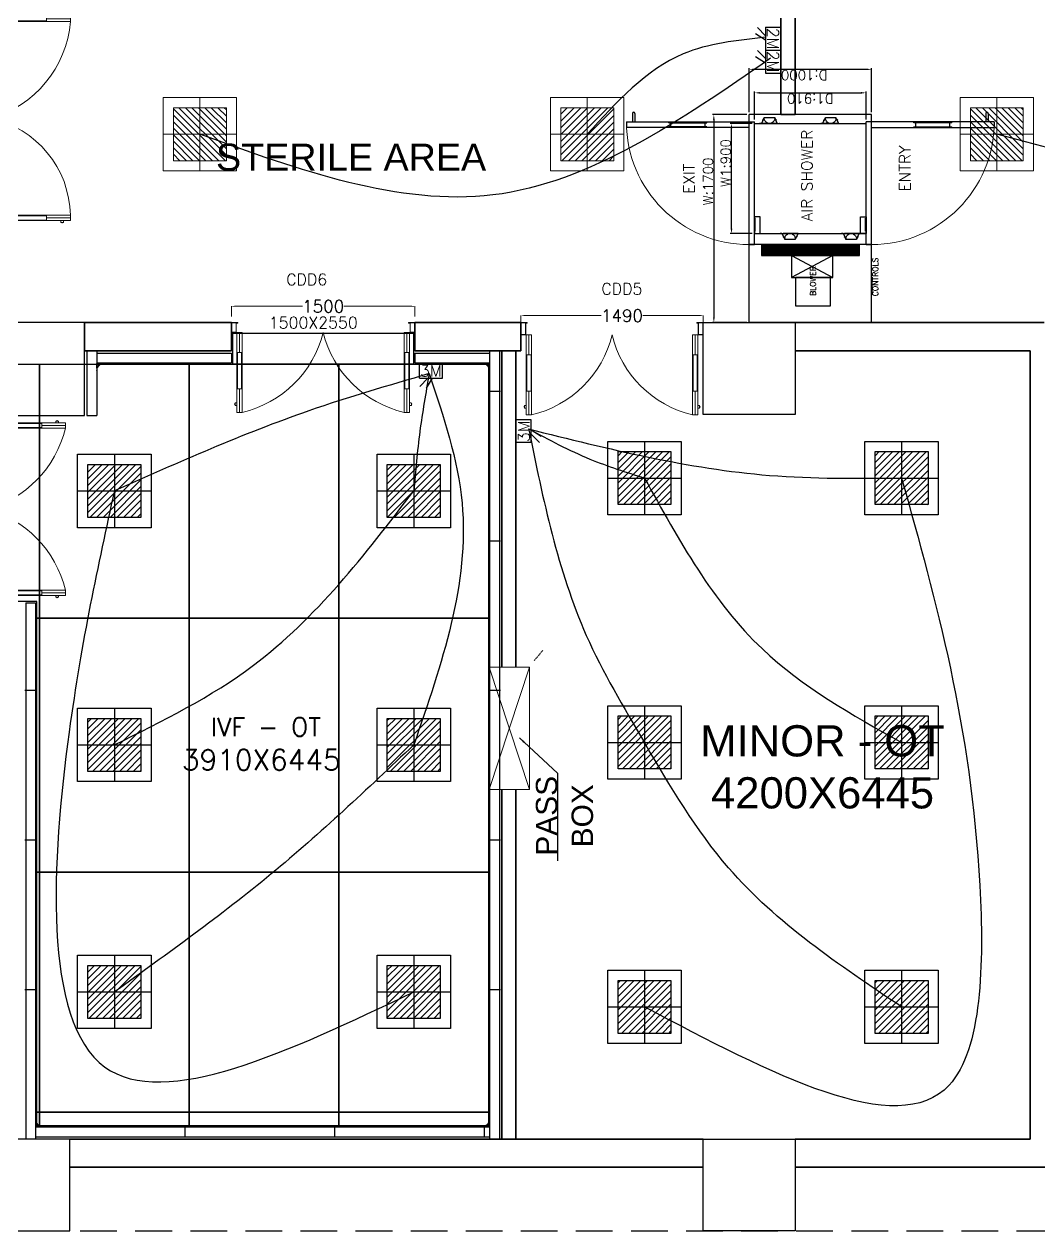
# Model space of a CAD drawing. Extents: x 3505867 to 3988380, y -625948 to -590408.
# Drawn here: x 3564683 to 3572973, y -613703 to -603838 of the extents above; entities that cross this region are included whole.
import ezdxf
from ezdxf.enums import TextEntityAlignment as Align

# ---------------------------------------------------------------- set-up
doc = ezdxf.new("R2010")
doc.units = 0
doc.header["$LTSCALE"] = 6
doc.header["$MEASUREMENT"] = 0
for name, pattern in [('1', [0]), ('DASHED2', [0.375, 0.25, -0.125]), ('HIDDEN', [0.375, 0.25, -0.125])]:
    doc.linetypes.add(name, pattern=pattern)
doc.layers.get('0').update_dxf_attribs({"linetype": 'CONTINUOUS'})
doc.layers.get('Defpoints').update_dxf_attribs({"linetype": 'CONTINUOUS'})
for name, color, linetype, lineweight in [('0 Room description', 6, 'CONTINUOUS', 5), ('0 Room Dimensions', 7, 'CONTINUOUS', 0), ('1200 Door', 144, 'CONTINUOUS', 5), ('Ahlada 50mm Ceiling Panels', 191, 'CONTINUOUS', 0), ('Ahlada Coving', 3, 'CONTINUOUS', 0), ('Double Leaf Door', 4, 'CONTINUOUS', 18), ('ELE-36W EMERGENCY  LED LIGHT', 7, 'CONTINUOUS', 18), ('ELE-36W LED LIGHT', 210, 'CONTINUOUS', 18), ('Partition-80WP', 7, 'CONTINUOUS', 5), ('WALL', 10, 'CONTINUOUS', 35), ('WIN', 151, 'CONTINUOUS', 9)]:
    doc.layers.add(name, color=color, linetype=linetype, lineweight=lineweight)
for name, color, linetype in [('80 mm Wall', 5, 'CONTINUOUS'), ('AIR SHOWER', 7, 'CONTINUOUS'), ('Chajja', 7, 'CONTINUOUS'), ('COL', 5, 'CONTINUOUS'), ('DIM', 7, 'CONTINUOUS'), ('ELE 36W EMERGENCY LIGHT', 5, 'CONTINUOUS'), ('ELE 36W LED LIGHT', 6, 'CONTINUOUS'), ('ELE-2M RAW P.SB', 40, 'CONTINUOUS'), ('ELE-2M UPS P.SB', 3, 'CONTINUOUS'), ('ELE-3M UPS P.SB', 3, 'CONTINUOUS')]:
    doc.layers.add(name, color=color, linetype=linetype)
doc.layers.add('CFT_LOOPING', color=7, linetype='1', lineweight=0, true_color=0xd6d600)
doc.layers.add('ELE-42W EMERGENCY DOWN LIGHT', color=7, linetype='CONTINUOUS', true_color=0x608ec6)
doc.layers.add('ELE-LIGHTING WIRING', color=7, linetype='CONTINUOUS', true_color=0x63d7b6)
doc.styles.add('ARIAL', font='')
doc.styles.add('ROMANS', font='romans.shx')
doc.styles.add('SIMPLEX', font='SIMPLEX')
doc.styles.get("Standard").update_dxf_attribs({"font": 'SIMPLEX'})
doc.styles.get('ARIAL').set_extended_font_data('Arial')
doc.dimstyles.new('AEPL1', dxfattribs={"dimtxt": 100, "dimasz": 25, "dimexe": 1.25, "dimexo": 50, "dimtad": 0, "dimdec": 0, "dimtxsty": 'ROMANS', "dimcen": 2.5, "dimclrd": 250, "dimclre": 250, "dimadec": 0, "dimazin": 0, "dimtfac": 1, "dimtdec": 0, "dimtmove": 0, "dimatfit": 3, "dimfxl": 1, "dimlwd": 0, "dimlwe": 0, "dimarcsym": 0})
doc.dimstyles.new('BIGDFD', dxfattribs={"dimtxt": 8, "dimasz": 4, "dimexe": 1, "dimexo": 2, "dimtad": 1, "dimlfac": 10, "dimtxsty": 'Standard', "dimcen": 2.5, "dimclrd": 5, "dimclre": 3, "dimclrt": 1, "dimadec": 0, "dimazin": 0, "dimtfac": 1, "dimtmove": 0, "dimatfit": 3, "dimfxl": 1, "dimarcsym": 0})
doc.dimstyles.new('BIGDFD$0', dxfattribs={"dimtxt": 8, "dimasz": 4, "dimexe": 1, "dimexo": 2, "dimtad": 1, "dimlfac": 10, "dimtxsty": 'Standard', "dimcen": 2.5, "dimclrd": 5, "dimclre": 3, "dimclrt": 1, "dimadec": 0, "dimazin": 0, "dimtfac": 1, "dimtmove": 0, "dimatfit": 3, "dimfxl": 1, "dimarcsym": 0})
doc.dimstyles.new('TEXT', dxfattribs={"dimscale": 0, "dimtxt": 500, "dimasz": 100, "dimexe": 75, "dimexo": 100, "dimgap": 50, "dimtad": 0, "dimdec": 0, "dimzin": 0, "dimdsep": 46, "dimtxsty": 'ARIAL', "dimblk": 'OBLIQUE', "dimcen": 0.09, "dimdle": 100, "dimclrd": 256, "dimclre": 256, "dimclrt": 6, "dimadec": 0, "dimazin": 0, "dimtfac": 1, "dimtdec": 0, "dimtofl": 0, "dimtmove": 2, "dimatfit": 3, "dimfxl": 1, "dimfrac": 2, "dimtolj": 1, "dimtzin": 0, "dimarcsym": 0})

# ---------------------------------------------------------------- blocks, each defined once
blk = doc.blocks.new('_Oblique')
at = {"color": 0, "linetype": 'ByBlock', "lineweight": -2}
blk.add_line((-0.5, -0.5), (0.5, 0.5), dxfattribs=at)
blk = doc.blocks.new('*D128')
at = {"layer": 'Defpoints', "color": 0, "linetype": 'ByBlock'}
for p in [(-25370, 7793.3), (-26870, 7660.2), (-25370, 7660.2)]:
    blk.add_point(p, dxfattribs=at)
at = {"layer": 'DIM', "color": 250, "linetype": 'ByBlock', "lineweight": 0}
for p, q in [((-26870, 7710.2), (-26870, 7794.6)), ((-25370, 7710.2), (-25370, 7794.6)), ((-26845, 7793.3), (-26289.7, 7793.3)), ((-25395, 7793.3), (-25950.3, 7793.3))]:
    blk.add_line(p, q, dxfattribs=at)
at = {"layer": 'DIM', "color": 250, "linetype": 'ByBlock'}
for points in [[(-26845, 7797.5), (-26845, 7789.2), (-26870, 7793.3)], [(-25395, 7789.2), (-25395, 7797.5), (-25370, 7793.3)]]:
    blk.add_solid(points, dxfattribs=at)
at = {"layer": 'DIM', "color": 0, "linetype": 'ByBlock', "insert": (-26120, 7793.3), "char_height": 100, "attachment_point": 5, "style": 'ROMANS'}
blk.add_mtext('1500', dxfattribs=at)
blk = doc.blocks.new('*D129')
at = {"layer": 'Defpoints', "color": 0, "linetype": 'ByBlock'}
for p in [(-23015, 7717.3), (-24505, 7545.2), (-23015, 7545.2)]:
    blk.add_point(p, dxfattribs=at)
at = {"layer": 'DIM', "color": 250, "linetype": 'ByBlock', "lineweight": 0}
for p, q in [((-24505, 7595.2), (-24505, 7718.6)), ((-24480, 7717.3), (-23848.4, 7717.3)), ((-23040, 7717.3), (-23509, 7717.3)), ((-23015, 7595.2), (-23015, 7718.6))]:
    blk.add_line(p, q, dxfattribs=at)
at = {"layer": 'DIM', "color": 250, "linetype": 'ByBlock'}
for points in [[(-24480, 7721.5), (-24480, 7713.2), (-24505, 7717.3)], [(-23040, 7713.2), (-23040, 7721.5), (-23015, 7717.3)]]:
    blk.add_solid(points, dxfattribs=at)
at = {"layer": 'DIM', "color": 0, "linetype": 'ByBlock', "insert": (-23678.7, 7717.3), "char_height": 100, "attachment_point": 5, "style": 'ROMANS'}
blk.add_mtext('1490', dxfattribs=at)
blk = doc.blocks.new('1500x80')
at = {"layer": 'Double Leaf Door'}
for points in [[(99336.2, -25417.9), (99341.1, -25417.9), (99341.1, -25121.4), (99336.2, -25121.4)], [(99379.8, -25121.4), (99374.8, -25121.4), (99374.8, -25417.9), (99379.8, -25417.9)], [(100704.2, -25121.4), (100709.2, -25121.4), (100709.2, -25417.9), (100704.2, -25417.9)], [(100747.8, -25417.9), (100742.9, -25417.9), (100742.9, -25121.4), (100747.8, -25121.4)]]:
    blk.add_hatch(color=6, dxfattribs=at).paths.add_polyline_path(points)
at = {"layer": 'Double Leaf Door', "color": 8}
for p, q in [((99336.2, -25581.8), (99336.2, -24927.6)), ((99336.2, -24927.6), (99379.8, -24927.6)), ((99358, -25121.4), (99358, -24927.6)), ((99379.8, -24927.6), (99379.8, -25581.8)), ((100747.8, -24927.6), (100704.2, -24927.6)), ((100704.2, -24927.6), (100704.2, -25581.8)), ((100726, -25121.4), (100726, -24927.6)), ((100747.8, -25581.8), (100747.8, -24927.6)), ((99321.8, -24985.1), (99321.8, -25003.1)), ((99336.2, -24983.1), (99323.7, -24983.1)), ((99323.7, -25005), (99336.2, -25005)), ((99336.2, -24983.1), (99336.2, -25005)), ((100747.8, -24983.1), (100760.3, -24983.1)), ((100747.8, -24983.1), (100747.8, -25005)), ((100760.3, -25005), (100747.8, -25005)), ((100762.2, -24985.1), (100762.2, -25003.1)), ((99358, -25581.8), (99358, -25417.9)), ((100726, -25581.8), (100726, -25417.9)), ((99292, -25581.8), (99292, -25661.8)), ((99332.2, -25581.8), (99292, -25581.8)), ((99294, -25583.8), (99294, -25659.8)), ((99330.2, -25583.8), (99294, -25583.8)), ((99330.2, -25658.9), (99330.2, -25583.8)), ((99332.2, -25656.9), (99332.2, -25581.8)), ((99379.8, -25581.8), (99336.2, -25581.8)), ((100704.2, -25581.8), (100747.8, -25581.8)), ((100751.8, -25656.9), (100751.8, -25581.8)), ((100751.8, -25581.8), (100792, -25581.8)), ((100753.8, -25658.9), (100753.8, -25583.8)), ((100753.8, -25583.8), (100790, -25583.8)), ((100790, -25583.8), (100790, -25659.8)), ((100792, -25581.8), (100792, -25661.8)), ((99292, -25661.8), (99332.2, -25661.8)), ((99294, -25659.8), (99332.2, -25659.8)), ((99342.1, -25658.9), (99330.2, -25658.9)), ((99344.1, -25656.9), (99332.2, -25656.9)), ((99332.2, -25659.8), (99342.1, -25659.8)), ((99332.2, -25661.8), (99344.1, -25661.8)), ((99342.1, -25659.8), (99342.1, -25658.9)), ((99344.1, -25661.8), (99344.1, -25656.9)), ((100739.9, -25661.8), (100739.9, -25656.9)), ((100739.9, -25656.9), (100751.8, -25656.9)), ((100751.8, -25661.8), (100739.9, -25661.8)), ((100741.9, -25659.8), (100741.9, -25658.9)), ((100741.9, -25658.9), (100753.8, -25658.9)), ((100751.8, -25659.8), (100741.9, -25659.8)), ((100790, -25659.8), (100751.8, -25659.8)), ((100792, -25661.8), (100751.8, -25661.8))]:
    blk.add_line(p, q, dxfattribs=at)
at = {"layer": 'Double Leaf Door', "color": 6}
for p, q in [((99379.8, -25121.4), (99336.2, -25121.4)), ((99336.2, -25121.4), (99336.2, -25417.9)), ((99341.1, -25417.9), (99341.1, -25121.4)), ((99374.8, -25417.9), (99374.8, -25121.4)), ((99379.8, -25417.9), (99379.8, -25121.4)), ((100704.2, -25417.9), (100704.2, -25121.4)), ((100704.2, -25121.4), (100747.8, -25121.4)), ((100709.2, -25417.9), (100709.2, -25121.4)), ((100742.9, -25417.9), (100742.9, -25121.4)), ((100747.8, -25121.4), (100747.8, -25417.9)), ((99336.2, -25417.9), (99379.8, -25417.9)), ((100747.8, -25417.9), (100704.2, -25417.9))]:
    blk.add_line(p, q, dxfattribs=at)
at = {"layer": 'Double Leaf Door', "color": 6, "ltscale": 100}
for p, q in [((99374.8, -25121.4), (99374.8, -25417.9)), ((100709.2, -25121.4), (100709.2, -25417.9))]:
    blk.add_line(p, q, dxfattribs=at)
at = {"layer": 'Double Leaf Door', "color": 6}
for points in [[(99336.2, -25121.4), (99336.2, -25417.9), (99341.1, -25417.9), (99341.1, -25121.4), (99336.2, -25121.4)], [(99379.8, -25121.4), (99379.8, -25417.9), (99374.8, -25417.9), (99374.8, -25121.4), (99379.8, -25121.4)], [(100704.2, -25121.4), (100704.2, -25417.9), (100709.2, -25417.9), (100709.2, -25121.4), (100704.2, -25121.4)], [(100747.8, -25121.4), (100747.8, -25417.9), (100742.9, -25417.9), (100742.9, -25121.4), (100747.8, -25121.4)]]:
    blk.add_lwpolyline(points, dxfattribs=at)
at = {"layer": 'Double Leaf Door', "ltscale": 5000}
for points in [[(99336.2, -25121.4), (99336.2, -25417.9), (99341.1, -25417.9), (99341.1, -25121.4), (99336.2, -25121.4)], [(100747.8, -25121.4), (100747.8, -25417.9), (100742.9, -25417.9), (100742.9, -25121.4), (100747.8, -25121.4)]]:
    blk.add_lwpolyline(points, dxfattribs=at)
at = {"layer": 'Double Leaf Door', "color": 8}
for centre, radius, start, end in [((99175.8, -25796.3), 892.3, 13.90597, 76.78637), ((100908.2, -25796.3), 892.3, 103.21363, 166.09403), ((99321.8, -24994.1), 3.72, 90, 270), ((99323.7, -24985.1), 1.98, 90, 180), ((99323.7, -25003.1), 1.98, 180, 270), ((100760.3, -24985.1), 1.98, 0, 90), ((100760.3, -25003.1), 1.98, 270, 0), ((100762.2, -24994.1), 3.72, 270, 90)]:
    blk.add_arc(centre, radius, start, end, dxfattribs=at)
blk = doc.blocks.new('1500x2100x100 DD')
at = {"layer": 'Double Leaf Door'}
for points in [[(49.2, 263.9), (54.1, 263.9), (54.1, 560.4), (49.2, 560.4)], [(92.8, 560.4), (87.8, 560.4), (87.8, 263.9), (92.8, 263.9)], [(1407.2, 560.4), (1412.2, 560.4), (1412.2, 263.9), (1407.2, 263.9)], [(1450.8, 263.9), (1445.9, 263.9), (1445.9, 560.4), (1450.8, 560.4)]]:
    blk.add_hatch(color=6, dxfattribs=at).paths.add_polyline_path(points)
at = {"layer": 'Double Leaf Door', "color": 8}
for p, q in [((34.8, 696.7), (34.8, 678.8)), ((49.2, 698.7), (36.7, 698.7)), ((49.2, 100), (49.2, 754.2)), ((49.2, 754.2), (92.8, 754.2)), ((49.2, 698.7), (49.2, 676.8)), ((71, 560.4), (71, 754.2)), ((92.8, 754.2), (92.8, 100)), ((1450.8, 754.2), (1407.2, 754.2)), ((1407.2, 754.2), (1407.2, 100)), ((1429, 560.4), (1429, 754.2)), ((1450.8, 100), (1450.8, 754.2)), ((1450.8, 698.7), (1463.3, 698.7)), ((1450.8, 698.7), (1450.8, 676.8)), ((1465.2, 696.7), (1465.2, 678.8)), ((36.7, 676.8), (49.2, 676.8)), ((1463.3, 676.8), (1450.8, 676.8)), ((71, 100), (71, 263.9)), ((1429, 100), (1429, 263.9)), ((5, 100), (5, 0)), ((45.2, 100), (5, 100)), ((45.2, 5), (45.2, 100)), ((92.8, 100), (49.2, 100)), ((1407.2, 100), (1450.8, 100)), ((1454.8, 5), (1454.8, 100)), ((1454.8, 100), (1495, 100)), ((1495, 100), (1495, 0)), ((5, 0), (45.2, 0)), ((7, 98), (7, 2)), ((43.2, 98), (7, 98)), ((7, 2), (45.2, 2)), ((43.2, 3), (43.2, 98)), ((55.1, 3), (43.2, 3)), ((57.1, 5), (45.2, 5)), ((45.2, 2), (55.1, 2)), ((45.2, 0), (57.1, 0)), ((55.1, 2), (55.1, 3)), ((57.1, 0), (57.1, 5)), ((1442.9, 0), (1442.9, 5)), ((1442.9, 5), (1454.8, 5)), ((1454.8, 0), (1442.9, 0)), ((1444.9, 2), (1444.9, 3)), ((1444.9, 3), (1456.8, 3)), ((1454.8, 2), (1444.9, 2)), ((1493, 2), (1454.8, 2)), ((1495, 0), (1454.8, 0)), ((1456.8, 3), (1456.8, 98)), ((1456.8, 98), (1493, 98)), ((1493, 98), (1493, 2))]:
    blk.add_line(p, q, dxfattribs=at)
at = {"layer": 'Double Leaf Door', "color": 6}
for p, q in [((92.8, 560.4), (49.2, 560.4)), ((49.2, 560.4), (49.2, 263.9)), ((54.1, 263.9), (54.1, 560.4)), ((87.8, 263.9), (87.8, 560.4)), ((92.8, 263.9), (92.8, 560.4)), ((1407.2, 263.9), (1407.2, 560.4)), ((1407.2, 560.4), (1450.8, 560.4)), ((1412.2, 263.9), (1412.2, 560.4)), ((1445.9, 263.9), (1445.9, 560.4)), ((1450.8, 560.4), (1450.8, 263.9)), ((49.2, 263.9), (92.8, 263.9)), ((1450.8, 263.9), (1407.2, 263.9))]:
    blk.add_line(p, q, dxfattribs=at)
at = {"layer": 'Double Leaf Door', "color": 6, "ltscale": 100}
for p, q in [((87.8, 560.4), (87.8, 263.9)), ((1412.2, 560.4), (1412.2, 263.9))]:
    blk.add_line(p, q, dxfattribs=at)
at = {"layer": 'Double Leaf Door', "color": 6}
for points in [[(49.2, 560.4), (49.2, 263.9), (54.1, 263.9), (54.1, 560.4), (49.2, 560.4)], [(92.8, 560.4), (92.8, 263.9), (87.8, 263.9), (87.8, 560.4), (92.8, 560.4)], [(1407.2, 560.4), (1407.2, 263.9), (1412.2, 263.9), (1412.2, 560.4), (1407.2, 560.4)], [(1450.8, 560.4), (1450.8, 263.9), (1445.9, 263.9), (1445.9, 560.4), (1450.8, 560.4)]]:
    blk.add_lwpolyline(points, dxfattribs=at)
at = {"layer": 'Double Leaf Door', "ltscale": 5000}
for points in [[(49.2, 560.4), (49.2, 263.9), (54.1, 263.9), (54.1, 560.4), (49.2, 560.4)], [(1450.8, 560.4), (1450.8, 263.9), (1445.9, 263.9), (1445.9, 560.4), (1450.8, 560.4)]]:
    blk.add_lwpolyline(points, dxfattribs=at)
at = {"layer": 'Double Leaf Door', "color": 8}
for centre, radius, start, end in [((34.8, 687.7), 3.72, 90, 270), ((36.7, 696.7), 1.98, 90, 180), ((-111.3, -108), 886, 13.57447, 76.68363), ((1611.3, -108), 886, 103.31637, 166.42553), ((1463.3, 696.7), 1.98, 0, 90), ((1465.2, 687.7), 3.72, 270, 90), ((36.7, 678.8), 1.98, 180, 270), ((1463.3, 678.8), 1.98, 270, 0)]:
    blk.add_arc(centre, radius, start, end, dxfattribs=at)
blk = doc.blocks.new('1800x100')
at = {"layer": 'Double Leaf Door'}
for points in [[(101627.9, -31394.5), (101632.8, -31394.5), (101632.8, -31098), (101627.9, -31098)], [(101671.5, -31098), (101666.6, -31098), (101666.6, -31394.5), (101671.5, -31394.5)], [(103255.9, -31098), (103260.9, -31098), (103260.9, -31394.5), (103255.9, -31394.5)], [(103299.6, -31394.5), (103294.6, -31394.5), (103294.6, -31098), (103299.6, -31098)]]:
    blk.add_hatch(color=6, dxfattribs=at).paths.add_polyline_path(points)
at = {"layer": 'Double Leaf Door', "color": 8}
for p, q in [((101613.5, -30961.8), (101613.5, -30979.7)), ((101627.9, -30959.8), (101615.5, -30959.8)), ((101627.9, -31558.5), (101627.9, -30904.2)), ((101627.9, -30904.2), (101671.5, -30904.2)), ((101627.9, -30959.8), (101627.9, -30981.7)), ((101649.7, -31098), (101649.7, -30904.2)), ((101671.5, -30904.2), (101671.5, -31558.5)), ((103299.6, -30904.2), (103255.9, -30904.2)), ((103255.9, -30904.2), (103255.9, -31558.5)), ((103277.8, -31098), (103277.8, -30904.2)), ((103299.6, -31558.5), (103299.6, -30904.2)), ((103299.6, -30959.8), (103312, -30959.8)), ((103299.6, -30959.8), (103299.6, -30981.7)), ((103314, -30961.8), (103314, -30979.7)), ((101615.5, -30981.7), (101627.9, -30981.7)), ((103312, -30981.7), (103299.6, -30981.7)), ((101649.7, -31558.5), (101649.7, -31394.5)), ((103277.8, -31558.5), (103277.8, -31394.5)), ((101583.7, -31558.5), (101583.7, -31658.5)), ((101623.9, -31558.5), (101583.7, -31558.5)), ((101585.7, -31560.5), (101585.7, -31656.5)), ((101621.9, -31560.5), (101585.7, -31560.5)), ((101621.9, -31655.5), (101621.9, -31560.5)), ((101623.9, -31653.5), (101623.9, -31558.5)), ((101671.5, -31558.5), (101627.9, -31558.5)), ((103255.9, -31558.5), (103299.6, -31558.5)), ((103303.6, -31653.5), (103303.6, -31558.5)), ((103303.6, -31558.5), (103343.7, -31558.5)), ((103305.5, -31655.5), (103305.5, -31560.5)), ((103305.5, -31560.5), (103341.8, -31560.5)), ((103341.8, -31560.5), (103341.8, -31656.5)), ((103343.7, -31558.5), (103343.7, -31658.5)), ((101583.7, -31658.5), (101623.9, -31658.5)), ((101585.7, -31656.5), (101623.9, -31656.5)), ((101633.8, -31655.5), (101621.9, -31655.5)), ((101635.8, -31653.5), (101623.9, -31653.5)), ((101623.9, -31656.5), (101633.8, -31656.5)), ((101623.9, -31658.5), (101635.8, -31658.5)), ((101633.8, -31656.5), (101633.8, -31655.5)), ((101635.8, -31658.5), (101635.8, -31653.5)), ((103291.6, -31658.5), (103291.6, -31653.5)), ((103291.6, -31653.5), (103303.6, -31653.5)), ((103303.6, -31658.5), (103291.6, -31658.5)), ((103293.6, -31656.5), (103293.6, -31655.5)), ((103293.6, -31655.5), (103305.5, -31655.5)), ((103303.6, -31656.5), (103293.6, -31656.5)), ((103341.8, -31656.5), (103303.6, -31656.5)), ((103343.7, -31658.5), (103303.6, -31658.5))]:
    blk.add_line(p, q, dxfattribs=at)
at = {"layer": 'Double Leaf Door', "color": 6}
for p, q in [((101671.5, -31098), (101627.9, -31098)), ((101627.9, -31098), (101627.9, -31394.5)), ((101632.8, -31394.5), (101632.8, -31098)), ((101666.6, -31394.5), (101666.6, -31098)), ((101671.5, -31394.5), (101671.5, -31098)), ((103255.9, -31394.5), (103255.9, -31098)), ((103255.9, -31098), (103299.6, -31098)), ((103260.9, -31394.5), (103260.9, -31098)), ((103294.6, -31394.5), (103294.6, -31098)), ((103299.6, -31098), (103299.6, -31394.5)), ((101627.9, -31394.5), (101671.5, -31394.5)), ((103299.6, -31394.5), (103255.9, -31394.5))]:
    blk.add_line(p, q, dxfattribs=at)
at = {"layer": 'Double Leaf Door', "color": 6, "ltscale": 100}
for p, q in [((101666.6, -31098), (101666.6, -31394.5)), ((103260.9, -31098), (103260.9, -31394.5))]:
    blk.add_line(p, q, dxfattribs=at)
at = {"layer": 'Double Leaf Door', "color": 6}
for points in [[(101627.9, -31098), (101627.9, -31394.5), (101632.8, -31394.5), (101632.8, -31098), (101627.9, -31098)], [(101671.5, -31098), (101671.5, -31394.5), (101666.6, -31394.5), (101666.6, -31098), (101671.5, -31098)], [(103255.9, -31098), (103255.9, -31394.5), (103260.9, -31394.5), (103260.9, -31098), (103255.9, -31098)], [(103299.6, -31098), (103299.6, -31394.5), (103294.6, -31394.5), (103294.6, -31098), (103299.6, -31098)]]:
    blk.add_lwpolyline(points, dxfattribs=at)
at = {"layer": 'Double Leaf Door', "ltscale": 5000}
for points in [[(101627.9, -31098), (101627.9, -31394.5), (101632.8, -31394.5), (101632.8, -31098), (101627.9, -31098)], [(103299.6, -31098), (103299.6, -31394.5), (103294.6, -31394.5), (103294.6, -31098), (103299.6, -31098)]]:
    blk.add_lwpolyline(points, dxfattribs=at)
at = {"layer": 'Double Leaf Door', "color": 8}
for centre, radius, start, end in [((101613.5, -30970.7), 3.72, 90, 270), ((101615.5, -30961.8), 1.98, 90, 180), ((101601.6, -31795.7), 894.2, 15.3848, 85.51147), ((103268.8, -31726.5), 822.4, 90.89566, 168.20807), ((103312, -30961.8), 1.98, 0, 90), ((103314, -30970.7), 3.72, 270, 90), ((101615.5, -30979.7), 1.98, 180, 270), ((103312, -30979.7), 1.98, 270, 0)]:
    blk.add_arc(centre, radius, start, end, dxfattribs=at)
blk = doc.blocks.new('*D26')
at = {"color": 3, "lineweight": -2, "transparency": 16777216}
for p, q in [((72.76, 197.74), (72.76, 215.65)), ((162.76, 197.74), (162.76, 215.65))]:
    blk.add_line(p, q, dxfattribs=at)
at = {"color": 5, "lineweight": -2, "transparency": 16777216}
blk.add_line((76.76, 214.65), (158.76, 214.65), dxfattribs=at)
at = {"color": 5, "transparency": 16777216}
for points in [[(76.76, 215.31), (76.76, 213.98), (72.76, 214.65)], [(158.76, 213.98), (158.76, 215.31), (162.76, 214.65)]]:
    blk.add_solid(points, dxfattribs=at)
at = {"layer": 'Defpoints', "color": 0, "transparency": 16777216}
for p in [(162.76, 214.65), (72.76, 195.74), (162.76, 195.74)]:
    blk.add_point(p, dxfattribs=at)
at = {"color": 1, "transparency": 16777216, "insert": (130.44, 219.36), "char_height": 8, "attachment_point": 5}
blk.add_mtext('W1:900', dxfattribs=at)
blk = doc.blocks.new('*D27')
at = {"color": 3, "lineweight": -2, "transparency": 16777216}
for p, q in [((0, 202.24), (0, 230.07)), ((170, 202.24), (170, 230.07))]:
    blk.add_line(p, q, dxfattribs=at)
at = {"color": 5, "lineweight": -2, "transparency": 16777216}
blk.add_line((166, 229.07), (4, 229.07), dxfattribs=at)
at = {"color": 5, "transparency": 16777216}
for points in [[(4, 229.74), (4, 228.4), (0, 229.07)], [(166, 228.4), (166, 229.74), (170, 229.07)]]:
    blk.add_solid(points, dxfattribs=at)
at = {"layer": 'Defpoints', "color": 0, "transparency": 16777216}
for p in [(0, 229.07), (0, 200.24), (170, 200.24)]:
    blk.add_point(p, dxfattribs=at)
at = {"color": 1, "transparency": 16777216, "insert": (115.34, 233.78), "char_height": 8, "attachment_point": 5}
blk.add_mtext('W:1700', dxfattribs=at)
blk = doc.blocks.new('nolllw new')
for p, q in [((-138.6, 13.9), (-138.1, 15.3)), ((-124.2, 15.9), (-137.1, 15.9)), ((-123.3, 15.4), (-107, -15.4)), ((-112.6, 13.9), (-2.6, 13.9)), ((8.1, 15.4), (-8.1, -15.4)), ((9, 15.9), (22, 15.9)), ((23.4, 13.9), (22.7, 15.9)), ((23.4, 13.9), (22.9, 15.3)), ((-100.3, -15.9), (-106.1, -15.9)), ((-14.9, -15.9), (-9, -15.9))]:
    blk.add_line(p, q)
at = {"color": 19}
for p, q in [((-124.2, 15.9), (-57.6, 15.9)), ((9, 15.9), (-57.6, 15.9)), ((-100.1, -34.1), (-15, -34.1))]:
    blk.add_line(p, q, dxfattribs=at)
at = {"color": 1}
for p, q in [((-74.6, 14.6), (-74.6, 10.7)), ((-40.6, 14.6), (-40.6, 10.7)), ((-100, -26.8), (-100, -34.1)), ((-15.1, -26.8), (-15.1, -34.1))]:
    blk.add_line(p, q, dxfattribs=at)
at = {"color": 3}
for p, q in [((-112.9, -4.5), (-112.9, -13.1)), ((-109.6, -16.1), (-109.9, -16.1)), ((-108.7, -16.7), (-100.8, -33.8)), ((-100.3, -34.1), (-100.1, -34.1)), ((-14.8, -34.1), (-15, -34.1)), ((-6.5, -16.7), (-14.4, -33.8)), ((-5.6, -16.1), (-5.3, -16.1)), ((-2.3, -4.5), (-2.3, -13.1))]:
    blk.add_line(p, q, dxfattribs=at)
for centre, radius, start, end in [((-137.1, 14.9), 1, 90, 159.38096), ((-124.2, 14.9), 1, 27.85965, 90), ((9, 14.9), 1, 90, 152.14035), ((22, 14.9), 1, 20.61904, 90), ((-106.1, -14.9), 1, 207.85965, 270), ((-100.3, -14.9), 1, 270, 343.32611), ((-60.8, -26.8), 40.2, 161.52124, 163.32611), ((-54.4, -26.8), 40.2, 16.67389, 18.47876), ((-14.9, -14.9), 1, 196.67389, 270), ((-9, -14.9), 1, 270, 332.14035)]:
    blk.add_arc(centre, radius, start, end)
at = {"color": 1}
for centre, radius, start, end in [((-60.8, -26.8), 39.2, 111.58911, 180), ((-75.6, 10.7), 1, 291.58911, 0), ((-74.2, 14.5), 0.396, 106.69839, 167.52754), ((-41, 14.5), 0.396, 12.47246, 73.30161), ((-39.6, 10.7), 1, 180, 248.41089), ((-54.4, -26.8), 39.2, 0, 68.41089)]:
    blk.add_arc(centre, radius, start, end, dxfattribs=at)
at = {"color": 3}
for centre, radius, start, end in [((-109.9, -13.1), 3, 180, 270), ((-109.6, -17.1), 1, 24.7129, 90), ((-100.3, -33.6), 0.5, 204.7129, 270), ((-14.8, -33.6), 0.5, 270, 335.2871), ((-5.6, -17.1), 1, 90, 155.2871), ((-5.3, -13.1), 3, 270, 0)]:
    blk.add_arc(centre, radius, start, end, dxfattribs=at)
blk = doc.blocks.new('*D29')
at = {"layer": 'AIR SHOWER', "color": 3, "lineweight": -2, "transparency": 16777216}
for p, q in [((172, 200.24), (208.02, 200.24)), ((172, 100.24), (208.02, 100.24))]:
    blk.add_line(p, q, dxfattribs=at)
at = {"layer": 'AIR SHOWER', "color": 5, "lineweight": -2, "transparency": 16777216}
blk.add_line((207.02, 104.24), (207.02, 196.24), dxfattribs=at)
at = {"layer": 'AIR SHOWER', "color": 5, "transparency": 16777216}
for points in [[(207.68, 196.24), (206.35, 196.24), (207.02, 200.24)], [(206.35, 104.24), (207.68, 104.24), (207.02, 100.24)]]:
    blk.add_solid(points, dxfattribs=at)
at = {"layer": 'Defpoints', "color": 0, "transparency": 16777216}
for p in [(170, 200.24), (207.02, 200.24), (170, 100.24)]:
    blk.add_point(p, dxfattribs=at)
at = {"layer": 'AIR SHOWER', "color": 1, "transparency": 16777216, "insert": (202.31, 155.27), "char_height": 8, "attachment_point": 5, "rotation": 90}
blk.add_mtext('D:1000', dxfattribs=at)
blk = doc.blocks.new('*D30')
at = {"layer": 'AIR SHOWER', "color": 3, "lineweight": -2, "transparency": 16777216}
for p, q in [((166, 195.74), (188.83, 195.74)), ((166, 104.74), (188.83, 104.74))]:
    blk.add_line(p, q, dxfattribs=at)
at = {"layer": 'AIR SHOWER', "color": 5, "lineweight": -2, "transparency": 16777216}
blk.add_line((187.83, 191.74), (187.83, 108.74), dxfattribs=at)
at = {"layer": 'AIR SHOWER', "color": 5, "transparency": 16777216}
for points in [[(188.5, 191.74), (187.17, 191.74), (187.83, 195.74)], [(187.17, 108.74), (188.5, 108.74), (187.83, 104.74)]]:
    blk.add_solid(points, dxfattribs=at)
at = {"layer": 'Defpoints', "color": 0, "transparency": 16777216}
for p in [(164, 195.74), (164, 104.74), (187.83, 104.74)]:
    blk.add_point(p, dxfattribs=at)
at = {"layer": 'AIR SHOWER', "color": 1, "transparency": 16777216, "insert": (183.12, 150.24), "char_height": 8, "attachment_point": 5, "rotation": 90}
blk.add_mtext('D1:910', dxfattribs=at)
blk = doc.blocks.new('A010004 Mezz.F. Layout Plan$0$b & c')
at = {"layer": 'Ahlada Coving', "color": 3}
for p, q in [((-4.1, 40.9), (-5.7, 42.5)), ((-2.7, 7.8), (-3.7, 7.8)), ((-3.7, 7.8), (-2.7, 6)), ((4.9, 15.3), (-2.7, 7.8)), ((-2.7, 6), (5.7, 14.4)), ((8.7, 11.4), (0.3, 3)), ((0.3, 3), (2.1, 2)), ((2.1, 3), (9.7, 10.6)), ((2.1, 2), (2.1, 3)), ((36.9, 0), (35.3, 1.6))]:
    blk.add_line(p, q, dxfattribs=at)
blk.add_lwpolyline([(-5.7, 30.7), (-5.7, 5.7), (0, 0), (25, 0), (22.8, 1.5), (13.2, 1.5), (3.6, 4.5), (3.6, 1.5), (0.6, 1.5), (-4.2, 6.3), (-4.2, 9.3), (-1.2, 9.3), (-4.2, 18.9), (-4.2, 28.4), (-5.7, 30.7)], dxfattribs=at)
for radius, start, end in [(44, 181.95475, 220.59761), (42.5, 184.1661, 265.90598), (44, 222.22858, 227.77458), (44, 229.40556, 268.11195)]:
    blk.add_arc((38.3, 44), radius, start, end, dxfattribs=at)
blk = doc.blocks.new('54W EME')
at = {"layer": 'ELE-42W EMERGENCY DOWN LIGHT'}
h = blk.add_hatch(dxfattribs=at)
h.set_pattern_fill('ANSI31', color=8, scale=312.5, style=0)
h.paths.add_polyline_path([(-216.4, -216.4), (-216.4, 216.4), (216.4, 216.4), (216.4, -216.4)])
for p, q in [((0, 300), (0, -300)), ((-300, 0), (300, 0))]:
    blk.add_line(p, q, dxfattribs=at)
for points in [[(-300, -300), (-300, 300), (300, 300), (300, -300)], [(-216.4, -216.4), (-216.4, 216.4), (216.4, 216.4), (216.4, -216.4)]]:
    blk.add_lwpolyline(points, close=True, dxfattribs=at)
blk = doc.blocks.new('3M UPS SB')
at = {"layer": 'ELE-3M UPS P.SB', "color": 3}
for p, q in [((-134, 160), (-69, 265)), ((-240, 160), (-240, 0)), ((0, 160), (-240, 160)), ((-88, 160), (-3, 245)), ((0, 160), (0, 0))]:
    blk.add_line(p, q, dxfattribs=at)
blk.add_text('3M', height=120, rotation=180, dxfattribs=at).set_placement((-6, 143))
blk = doc.blocks.new('light300x600')
at = {"layer": 'ELE-36W LED LIGHT', "lineweight": 0}
for p, q in [((918214.7, -78407.4), (918214.7, -79007.4)), ((918814.7, -78407.4), (918214.7, -78407.4)), ((918514.7, -78407.4), (918514.7, -79007.4)), ((918814.7, -79007.4), (918814.7, -78407.4)), ((918298.3, -78491.3), (918298.6, -78491)), ((918298.3, -78544.3), (918351.6, -78491)), ((918298.3, -78597.3), (918404.7, -78491)), ((918298.3, -78650.4), (918457.7, -78491)), ((918298.3, -78703.4), (918510.7, -78491)), ((918298.3, -78756.4), (918563.8, -78491)), ((918298.3, -78809.5), (918616.8, -78491)), ((918298.3, -78862.5), (918669.8, -78491)), ((918298.3, -78915.5), (918722.9, -78491)), ((918298.3, -78491), (918298.3, -78923.7)), ((918731.1, -78491), (918298.3, -78491)), ((918731.1, -78923.7), (918731.1, -78491)), ((918343.2, -78923.7), (918731.1, -78535.8)), ((918396.2, -78923.7), (918731.1, -78588.8)), ((918214.7, -78707.4), (918814.7, -78707.4)), ((918449.2, -78923.7), (918731.1, -78641.9)), ((918502.3, -78923.7), (918731.1, -78694.9)), ((918555.3, -78923.7), (918731.1, -78747.9)), ((918608.3, -78923.7), (918731.1, -78801)), ((918661.3, -78923.7), (918731.1, -78854)), ((918714.4, -78923.7), (918731.1, -78907)), ((918214.7, -79007.4), (918814.7, -79007.4)), ((918298.3, -78923.7), (918731.1, -78923.7))]:
    blk.add_line(p, q, dxfattribs=at)
blk = doc.blocks.new('ELE.EMERGENCY 40W LED LIGHT')
at = {"layer": 'ELE-36W EMERGENCY  LED LIGHT'}
h = blk.add_hatch(dxfattribs=at)
h.set_pattern_fill('ANSI31', color=5, scale=300, style=0)
h.paths.add_polyline_path([(-207.7, -207.7), (-207.7, 207.7), (207.7, 207.7), (207.7, -207.7)])
for p, q in [((0, 288), (0, -288)), ((-288, 0), (288, 0))]:
    blk.add_line(p, q, dxfattribs=at)
for points in [[(-288, -288), (-288, 288), (288, 288), (288, -288)], [(-207.7, -207.7), (-207.7, 207.7), (207.7, 207.7), (207.7, -207.7)]]:
    blk.add_lwpolyline(points, close=True, dxfattribs=at)
blk = doc.blocks.new('2M SB')
at = {"layer": 'ELE-2M RAW P.SB'}
for p, q in [((-134, 160), (-69, 265)), ((-240, 160), (-240, 0)), ((0, 160), (-240, 160)), ((-88, 160), (-3, 245)), ((0, 160), (0, 0))]:
    blk.add_line(p, q, dxfattribs=at)
blk.add_text('2M', height=120, rotation=180, dxfattribs=at).set_placement((-6, 143))
blk = doc.blocks.new('2M UPS SB')
at = {"layer": 'ELE-2M UPS P.SB', "color": 3}
for p, q in [((-134, 160), (-69, 265)), ((-240, 160), (-240, 0)), ((0, 160), (-240, 160)), ((-88, 160), (-3, 245)), ((0, 160), (0, 0))]:
    blk.add_line(p, q, dxfattribs=at)
blk.add_text('2M', height=120, rotation=180, dxfattribs=at).set_placement((-6, 143))
blk = doc.blocks.new('AIR SHOWER')
at = {"layer": 'AIR SHOWER'}
h = blk.add_hatch(dxfattribs=at)
h.set_pattern_fill('ANSI37', color=256, scale=0.24, angle=180, style=0)
h.set_pattern_definition([(45, (-36516.70436, 5170.6153), (-0.538815367, 0.538815367), []), (135, (-36516.70436, 5170.6153), (-0.538815367, -0.538815367), [])])
h.paths.add_polyline_path([(63.7649, 110.1138), (54.9235, 110.1138), (54.9235, 189.8012), (63.7649, 189.8012)])
h = blk.add_hatch(dxfattribs=at)
h.set_pattern_fill('ANSI37', color=256, scale=0.24, angle=180, style=0)
h.set_pattern_definition([(45, (-52704.6564, 3586.6221), (-0.538815367, 0.538815367), []), (135, (-52704.6564, 3586.6221), (-0.538815367, -0.538815367), [])])
h.paths.add_polyline_path([(54.9235, 189.5272), (63.7649, 189.5272), (63.7649, 182.3028), (54.9235, 182.3028)])
for p, q in [((159.5, 200.2351), (159.5, 300.4701)), ((164, 300.4701), (159.5, 300.4701)), ((164, 300.4701), (164, 200.2351)), ((171.05, 295.4201), (164, 295.4201)), ((171.05, 293.5201), (164, 293.5201)), ((159.5, 265.8021), (160.1, 265.8021)), ((160.1, 234.8021), (160.1, 265.8021)), ((160.1, 264.3021), (163.4, 264.3021)), ((163.4, 265.8021), (163.4, 234.8021)), ((163.4, 265.8021), (164, 265.8021)), ((159.5, 234.8021), (160.1, 234.8021)), ((160.1, 236.3021), (163.4, 236.3021)), ((163.4, 234.8021), (164, 234.8021)), ((0, 100.2351), (0, 200.2351)), ((0, 200.2351), (170, 200.2351)), ((63.7649, 200.2351), (63.7649, 195.7351)), ((63.7649, 100.2351), (63.7649, 200.2351)), ((164, 200.2351), (164, 195.7351)), ((170, 100.2351), (170, 200.2351)), ((170, 100.2351), (170, 200.2351)), ((63.7649, 195.7351), (164, 195.7351)), ((72.7649, 195.7351), (164, 195.7351)), ((72.7649, 195.7351), (72.7649, 104.7351)), ((162.7649, 195.7351), (162.7649, 104.7351)), ((162.7649, 195.7351), (162.7649, 104.7351)), ((54.9235, 165.7555), (36.841, 131.8309)), ((54.9235, 131.8309), (36.841, 165.7555)), ((0, 100.2351), (170, 100.2351)), ((63.7649, 104.7351), (164, 104.7351)), ((63.7649, 104.7351), (63.7649, 100.2351)), ((159.5, 100.2351), (159.5, 0)), ((164, 100.2351), (164, 104.7351)), ((164, 0), (164, 100.2351)), ((159.5, 65.6681), (160.1, 65.6681)), ((160.1, 65.6681), (160.1, 34.6681)), ((160.1, 64.1681), (163.4, 64.1681)), ((163.4, 34.6681), (163.4, 65.6681)), ((163.4, 65.6681), (164, 65.6681)), ((159.5, 34.6681), (160.1, 34.6681)), ((160.1, 36.1681), (163.4, 36.1681)), ((163.4, 34.6681), (164, 34.6681)), ((164, 0), (159.5, 0)), ((171.05, 6.95), (164, 6.95)), ((171.05, 5.05), (164, 5.05))]:
    blk.add_line(p, q, dxfattribs=at)
for points in [[(63.7649, 190.0987), (54.9235, 190.0987), (54.9235, 110.1138), (63.7649, 110.1138)], [(86.4277, 195.7351), (72.7649, 195.7351), (72.7649, 191.2865), (86.4277, 191.2865)], [(74.6432, 195.334), (85.2425, 195.334), (85.2425, 195.7351), (74.6432, 195.7351)], [(36.841, 162.4912), (13.6037, 162.4912), (13.6037, 133.8537), (36.841, 133.8537)], [(54.9235, 165.7555), (36.841, 165.7555), (36.841, 131.8309), (54.9235, 131.8309)], [(86.4277, 104.7351), (72.7649, 104.7351), (72.7649, 109.1836), (86.4277, 109.1836)], [(22.7846, 100.2351), (32.79, 100.2351), (32.79, 100.2351), (22.7846, 100.2351)], [(22.7846, 100.2351), (34.2228, 100.2351), (34.2228, 99.8821), (22.7846, 99.8821)], [(38.3459, 100.2351), (39.8996, 100.2351), (39.8996, 99.8823), (38.3459, 99.8823)], [(74.6432, 105.1361), (85.2425, 105.1361), (85.2425, 104.7351), (74.6432, 104.7351)]]:
    blk.add_lwpolyline(points, close=True, dxfattribs=at)
at = {"layer": 'AIR SHOWER', "color": 19, "lineweight": 0}
for centre, start, end in [((164, 200.2351), 90, 180), ((164, 100.2351), 180, 270)]:
    blk.add_arc(centre, 100.2351, start, end, dxfattribs=at)
at = {"layer": 'AIR SHOWER'}
for centre in [(171.05, 294.4701), (171.05, 6)]:
    blk.add_arc(centre, 0.95, 270, 90, dxfattribs=at)
at = {"layer": 'AIR SHOWER', "xscale": -0.1, "yscale": 0.1, "zscale": 0.1}
for p, rotation in [((164.3039, 177.8504), 89.99999999999997), ((71.3723, 172.6198), 269.9999999999856), ((164.3039, 127.8504), 89.99999999999997), ((71.3723, 122.6198), 269.9999999999856)]:
    blk.add_blockref('nolllw new', p, dxfattribs=dict(at, rotation=rotation))
at = {"layer": 'AIR SHOWER'}
for s, height, p in [('EXIT', 9.14932, (105.2922, 244.8428)), ('BLOWER', 4.57466, (21.8029, 145.8279)), ('AIR SHOWER', 9.14932, (82.7486, 148.4504)), ('CONTROLS', 4.57466, (21.5589, 94.8755)), ('ENTRY', 9.14932, (107.2005, 68.4017))]:
    blk.add_text(s, height=height, dxfattribs=at).set_placement(p)
for base, p1, p2, angle, text, dimstyle, picture, middle in [((0, 229.071), (170, 200.2351), (0, 200.2351), 180, 'W:1700', 'BIGDFD', '*D27', (115.3408, 229.071)), ((162.7649, 214.648), (72.7649, 195.7351), (162.7649, 195.7351), 180, 'W1:900', 'BIGDFD', '*D26', (130.4357, 214.648)), ((207.0183, 200.2351), (170, 100.2351), (170, 200.2351), 90, 'D:<>', 'BIGDFD$0', '*D29', (207.0183, 155.2726))]:
    dim = blk.add_linear_dim(base=base, p1=p1, p2=p2, angle=angle, text=text, dimstyle=dimstyle, dxfattribs=at)
    dim.commit()
    dim.dimension.update_dxf_attribs({"geometry": picture, "text_midpoint": middle, "dimtype": 128})
dim = blk.add_linear_dim(base=(187.8331, 104.7351), p1=(164, 195.7351), p2=(164, 104.7351), angle=90, text='D1:<>', dimstyle='BIGDFD$0', dxfattribs=at)
dim.commit()
dim.dimension.update_dxf_attribs({"geometry": '*D30', "text_midpoint": (183.1235, 150.2351)})
blk = doc.blocks.new('CIVIL IVF')
at = {"layer": '80 mm Wall', "ltscale": 500}
for p, q in [((-28050, 7430.2), (-28050, 6900.2)), ((-27970, 7430.2), (-27970, 6900.2)), ((-27970, 7410.2), (-26870, 7410.2)), ((-26870, 7410.2), (-26870, 7330.2)), ((-25370, 7410.2), (-24760, 7410.2)), ((-24760, 7430.2), (-24760, 985.2)), ((-24680, 7430.2), (-24680, 985.2)), ((-27970, 7330.2), (-26870, 7330.2)), ((-25370, 7330.2), (-24760, 7330.2)), ((-28050, 6900.2), (-27970, 6900.2)), ((-28550, 5370.2), (-28550, 985.2)), ((-28470, 5370.2), (-28470, 985.2)), ((-28470, 1085.2), (-24760, 1085.2)), ((-28470, 1005.2), (-24760, 1005.2))]:
    blk.add_line(p, q, dxfattribs=at)
at = {"layer": '80 mm Wall', "color": 8, "ltscale": 500}
for p, q in [((-25370, 7410.2), (-25370, 7330.2)), ((-28550, 5370.2), (-28470, 5370.2))]:
    blk.add_line(p, q, dxfattribs=at)
at = {"layer": 'Ahlada 50mm Ceiling Panels', "linetype": 'ByBlock', "lineweight": -2}
for p, q in [((-26860, 7570.2), (-26860, 7323.2)), ((-25380, 7570.2), (-26860, 7570.2)), ((-28870, 7320.2), (-24770, 7320.2)), ((-28439, 1095.2), (-28439, 7320.2)), ((-28436, 1095.2), (-28436, 7320.2)), ((-27216, 1095.2), (-27216, 7320.2)), ((-27213, 1095.2), (-27213, 7320.2)), ((-26860, 7323.2), (-25380, 7323.2)), ((-25993, 1095.2), (-25993, 7320.2)), ((-25990, 1095.2), (-25990, 7320.2)), ((-24770, 7320.2), (-24770, 1095.2)), ((-28460, 1095.2), (-28460, 5380.2)), ((-28460, 5247.2), (-24770, 5247.2)), ((-28460, 5244.2), (-24770, 5244.2)), ((-28460, 3171.2), (-24770, 3171.2)), ((-28460, 3168.2), (-24770, 3168.2)), ((-28460, 1208.2), (-24770, 1208.2)), ((-28460, 1205.2), (-24770, 1205.2)), ((-28460, 1095.2), (-24770, 1095.2))]:
    blk.add_line(p, q, dxfattribs=at)
at = {"layer": 'Ahlada 50mm Ceiling Panels', "color": 8, "linetype": 'ByBlock', "lineweight": -2}
for p, q in [((-25380, 7323.2), (-25380, 7570.2)), ((-28460, 5380.2), (-28870, 5380.2))]:
    blk.add_line(p, q, dxfattribs=at)
at = {"layer": 'Chajja', "color": 8, "linetype": 'HIDDEN', "ltscale": 200}
blk.add_line((-33055, 235.2), (-10540, 235.2), dxfattribs=at)
at = {"layer": 'COL', "color": 8}
for points in [[(-28860, 6900.2), (-28070, 6900.2), (-28070, 7660.2), (-28860, 7660.2)], [(-23015, 7660.2), (-22265, 7660.2), (-22265, 6910.2), (-23015, 6910.2)], [(-28860, 235.2), (-28190, 235.2), (-28190, 985.2), (-28860, 985.2)], [(-23015, 985.2), (-22265, 985.2), (-22265, 235.2), (-23015, 235.2)]]:
    blk.add_lwpolyline(points, close=True, dxfattribs=at)
at = {"layer": 'Partition-80WP', "ltscale": 0.5}
for p, q in [((-24671, 7100.3, -92016.4), (-24766.3, 7100.3, -92016.4)), ((-24671, 7097.3, -92016.4), (-24766.3, 7097.3, -92016.4)), ((-24671, 5877.3, -92016.4), (-24766.3, 5877.3, -92016.4)), ((-24671, 5874.3, -92016.4), (-24766.3, 5874.3, -92016.4)), ((-28461, 4654.3, -92016.4), (-28556.3, 4654.3, -92016.4)), ((-28461, 4651.3, -92016.4), (-28556.3, 4651.3, -92016.4)), ((-24671, 4654.3, -92016.4), (-24766.3, 4654.3, -92016.4)), ((-24671, 4651.3, -92016.4), (-24766.3, 4651.3, -92016.4)), ((-28461, 3431.3, -92016.4), (-28556.3, 3431.3, -92016.4)), ((-28461, 3428.3, -92016.4), (-28556.3, 3428.3, -92016.4)), ((-24671, 3431.3, -92016.4), (-24766.3, 3431.3, -92016.4)), ((-24671, 3428.3, -92016.4), (-24766.3, 3428.3, -92016.4)), ((-28461, 2208.3, -92016.4), (-28556.3, 2208.3, -92016.4)), ((-28461, 2205.3, -92016.4), (-28556.3, 2205.3, -92016.4)), ((-24671, 2208.3, -92016.4), (-24766.3, 2208.3, -92016.4)), ((-24671, 2205.3, -92016.4), (-24766.3, 2205.3, -92016.4)), ((-27250, 1095.1, -92016.4), (-27250, 999.8, -92016.4)), ((-27247, 1095.1, -92016.4), (-27247, 999.8, -92016.4)), ((-26027, 1095.1, -92016.4), (-26027, 999.8, -92016.4)), ((-26024, 1095.1, -92016.4), (-26024, 999.8, -92016.4)), ((-24804, 1095.1, -92016.4), (-24804, 999.8, -92016.4)), ((-24801, 1095.1, -92016.4), (-24801, 999.8, -92016.4))]:
    blk.add_line(p, q, dxfattribs=at)
at = {"layer": 'WALL', "color": 8, "linetype": 'ByBlock'}
for p, q in [((-22380, 9360.2), (-22380, 10700.2)), ((-22265, 9360.2), (-22265, 10700.2)), ((-22265, 9360.2), (-22380, 9360.2)), ((-28070, 7430.2), (-28070, 7660.2)), ((-28070, 7660.2), (-26870, 7660.2)), ((-26870, 7430.2), (-26870, 7660.2)), ((-25370, 7430.2), (-25370, 7660.2)), ((-25370, 7660.2), (-24505, 7660.2)), ((-24505, 7660.2), (-24505, 7430.2)), ((-22265, 7660.2), (-20230, 7660.2)), ((-28070, 7430.2), (-26870, 7430.2)), ((-25370, 7430.2), (-24505, 7430.2)), ((-24660, 7430.2), (-24660, 4842.7)), ((-24545, 7430.2), (-24545, 4842.7)), ((-22265, 7430.2), (-20345, 7430.2)), ((-20345, 7430.2), (-20345, 985.2)), ((-24660, 3842.7), (-24660, 985.2)), ((-24545, 3842.7), (-24545, 985.2)), ((-28190, 985.2), (-23015, 985.2)), ((-22265, 985.2), (-20345, 985.2)), ((-28190, 755.2), (-23015, 755.2)), ((-22265, 755.2), (-16305, 755.2))]:
    blk.add_line(p, q, dxfattribs=at)
at = {"layer": 'WIN', "color": 8, "linetype": 'Continuous'}
for p, q in [((-24434.8, 3842.7), (-24764.8, 4842.7)), ((-24764.8, 3842.7), (-24434.8, 4842.7))]:
    blk.add_line(p, q, dxfattribs=at)
blk.add_lwpolyline([(-24764.8, 3842.7), (-24434.8, 3842.7), (-24434.8, 4842.7), (-24764.8, 4842.7)], close=True, dxfattribs=at)
at = {"layer": 'Ahlada Coving', "ltscale": 500, "yscale": 1.418185559101401, "zscale": 1.418185559101401, "rotation": 180}
for p, xscale in [((-27963, 7330.2), -1.418185559101401), ((-24768, 7330.2), 1.418185559101401)]:
    blk.add_blockref('A010004 Mezz.F. Layout Plan$0$b & c', p, dxfattribs=dict(at, xscale=xscale))
at = {"layer": 'Ahlada Coving', "ltscale": 500, "yscale": 1.418185559101401, "zscale": 1.418185559101401}
for p, xscale in [((-28462, 1085.2), 1.418185559101401), ((-24768, 1085.2), -1.418185559101401)]:
    blk.add_blockref('A010004 Mezz.F. Layout Plan$0$b & c', p, dxfattribs=dict(at, xscale=xscale))
at = {"layer": 'AIR SHOWER', "color": 8, "xscale": 10, "yscale": 10, "zscale": 10, "rotation": 90}
blk.add_blockref('AIR SHOWER', (-20637.6, 7660.2), dxfattribs=at)
at = {"layer": 'Double Leaf Door', "color": 8}
for name, p, rotation in [('1800x100', (2718.5, 111793.4), 270), ('1500x80', (73922, -18001.7), 180), ('1500x80', (-3298.2, 106177.2), 270)]:
    blk.add_blockref(name, p, dxfattribs=dict(at, rotation=rotation))
at = {"layer": 'Double Leaf Door', "color": 8, "xscale": -1, "rotation": 180}
blk.add_blockref('1500x2100x100 DD', (-24510, 7660.2), dxfattribs=at)
at = {"layer": '0 Room description', "color": 8, "style": 'SIMPLEX'}
blk.add_text('IVF - OT', height=150, dxfattribs=at).set_placement((-26588.7, 4355, -1610551), align=Align.MIDDLE)
at = {"layer": '0 Room Dimensions', "color": 8, "lineweight": 0, "style": 'SIMPLEX'}
blk.add_text('3910X6445', height=168, dxfattribs=at).set_placement((-27273.6, 4002.3, 241159.2))
at = {"layer": '1200 Door', "color": 8, "linetype": 'ByBlock', "style": 'ROMANS'}
for s, p in [('CDD6', (-26422, 7965.3, -35804.4)), ('CDD5', (-23847.2, 7889.3, -35804.4)), ('1500X2550', (-26564.3, 7613.1, -35804.4))]:
    blk.add_text(s, height=94.18, dxfattribs=at).set_placement(p)
at = {"layer": 'DIM', "color": 8, "insert": (-22040.4, 4026.8, -101230.8), "char_height": 255, "width": 2454.158, "attachment_point": 5, "style": 'ARIAL'}
blk.add_mtext('MINOR - OT\\P4200X6445', dxfattribs=at)
at = {"layer": 'DIM', "color": 8, "linetype": 'Continuous', "insert": (-24147.6, 3628.3), "char_height": 175, "width": 1149.25, "attachment_point": 5, "rotation": 90, "style": 'ARIAL'}
blk.add_mtext('PASS BOX', dxfattribs=at)
at = {"layer": 'WALL', "color": 8, "linetype": 'Continuous', "insert": (-25892, 9195.2), "char_height": 220.414, "width": 4941.395, "attachment_point": 5, "style": 'ARIAL'}
blk.add_mtext('\\PSTERILE AREA', dxfattribs=at)
at = {"layer": 'DIM', "color": 8, "linetype": 'ByBlock'}
for base, p1, p2, picture, middle in [((-25370, 7793.3), (-26870, 7660.2), (-25370, 7660.2), '*D128', (-26120, 7793.3)), ((-23015, 7717.3), (-24505, 7545.2), (-23015, 7545.2), '*D129', (-23678.7, 7717.3))]:
    dim = blk.add_linear_dim(base=base, p1=p1, p2=p2, dimstyle='AEPL1', dxfattribs=at)
    dim.commit()
    dim.dimension.update_dxf_attribs({"geometry": picture, "text_midpoint": middle, "dimtype": 160})
at = {"layer": 'WIN', "color": 8, "linetype": 'Continuous'}
blk.add_leader([(-24516.3, 4265.3), (-24204.8, 3976.8), (-24204.8, 3259)], dimstyle='TEXT', override={"dimscale": 1, "dimtxt": 200, "dimasz": 50, "dimfxl": 0.18}, dxfattribs=at)

msp = doc.modelspace()

# ---------------------------------------------------------------- linework, layer by layer
at = {"layer": 'CFT_LOOPING', "color": 7, "linetype": 'DASHED2', "ltscale": 5}
msp.add_line((3568919.6, -608958.6), (3568851, -609040.6), dxfattribs=at)
at = {"layer": 'ELE-LIGHTING WIRING', "color": 254, "linetype": 'ByBlock', "true_color": 0xdebad0}
for points in [[(3570741, -603945.8), (3570066.4, -604081.9), (3569283.5, -604738.3)], [(3567992, -606695.5), (3567008.5, -606999.7), (3565420, -607654.7)], [(3567992, -606695.5), (3567915.6, -607168.7), (3567866, -607654.7)], [(3567992, -606695.5), (3568260.5, -607753.2), (3567866, -609730.7)], [(3568804.6, -607147.5), (3569305.6, -607393.8), (3569751, -607549)], [(3568804.6, -607147.5), (3570773.1, -607526.9), (3571851, -607549)], [(3568804.6, -607147.5), (3569275.7, -608835.1), (3569751, -609710.6)], [(3569751, -607549), (3570713.9, -608946.5), (3571851, -609710.6)], [(3571851, -607549), (3572490.1, -610879.6), (3572240, -612512.2), (3569751, -611872.2)], [(3565420, -607654.7), (3565050.3, -609626.7), (3565342.3, -612363.7), (3567866, -611750.2)], [(3565420, -609730.7), (3566556.8, -609079.5), (3567866, -607654.7)], [(3567866, -609730.7), (3566701.6, -610785.3), (3565420, -611750.2)], [(3571851, -611872.2), (3570438.3, -610735.5), (3569751, -609710.6)]]:
    msp.add_spline(points, degree=3, dxfattribs=at)
at = {"layer": 'ELE-LIGHTING WIRING', "linetype": 'ByBlock'}
for points in [[(3570781.6, -604117.2), (3568513.1, -605234.5), (3566118.5, -604738.3)], [(3577451, -605813.3), (3575246.2, -605392.2), (3572629.8, -604738.3)]]:
    msp.add_spline(points, degree=3, dxfattribs=at)

# ---------------------------------------------------------------- block references
at = {"linetype": 'ByBlock'}
msp.add_blockref('CIVIL IVF', (3593246, -613938.4), dxfattribs=at)
at = {"layer": 'ELE 36W EMERGENCY LIGHT', "xscale": 1.041666666677768, "yscale": 1.041666666677768, "zscale": 1.041666666677768}
msp.add_blockref('ELE.EMERGENCY 40W LED LIGHT', (3569283.5, -604738.3), dxfattribs=at)
at = {"layer": 'ELE 36W LED LIGHT', "rotation": 89.9999999995464}
for p in [(3487411.1, -1523253), (3493922.4, -1523253)]:
    msp.add_blockref('light300x600', p, dxfattribs=at)
at = {"layer": 'ELE-2M RAW P.SB', "color": 6, "xscale": 0.7812500000005363, "yscale": 0.7812500000005363, "zscale": 0.7812500000005363, "rotation": 89.99999999999979}
msp.add_blockref('2M SB', (3570866, -604051.3), dxfattribs=at)
at = {"layer": 'ELE-2M UPS P.SB', "color": 6, "xscale": 0.7812500000005363, "yscale": 0.7812500000005363, "zscale": 0.7812500000005363, "rotation": 89.9999999999999}
msp.add_blockref('2M UPS SB', (3570866, -603863.8), dxfattribs=at)
at = {"layer": 'ELE-3M UPS P.SB', "color": 6, "xscale": 0.7812500000005363, "yscale": 0.7812500000005363, "zscale": 0.7812500000005363}
for p, rotation in [((3567912.7, -606608.2), 179.9999999999999), ((3568701, -607259.4), 269.9999999999999)]:
    msp.add_blockref('3M UPS SB', p, dxfattribs=dict(at, rotation=rotation))
at = {"layer": 'ELE-42W EMERGENCY DOWN LIGHT', "linetype": 'ByBlock'}
for p in [(3569751, -607549), (3571851, -607549), (3565420, -607654.7), (3567866, -607654.7), (3565420, -609730.7), (3567866, -609730.7), (3569751, -609710.6), (3571851, -609710.6), (3565420, -611750.2), (3567866, -611750.2), (3569751, -611872.2), (3571851, -611872.2)]:
    msp.add_blockref('54W EME', p, dxfattribs=at)

doc.saveas('drawing.dxf')
